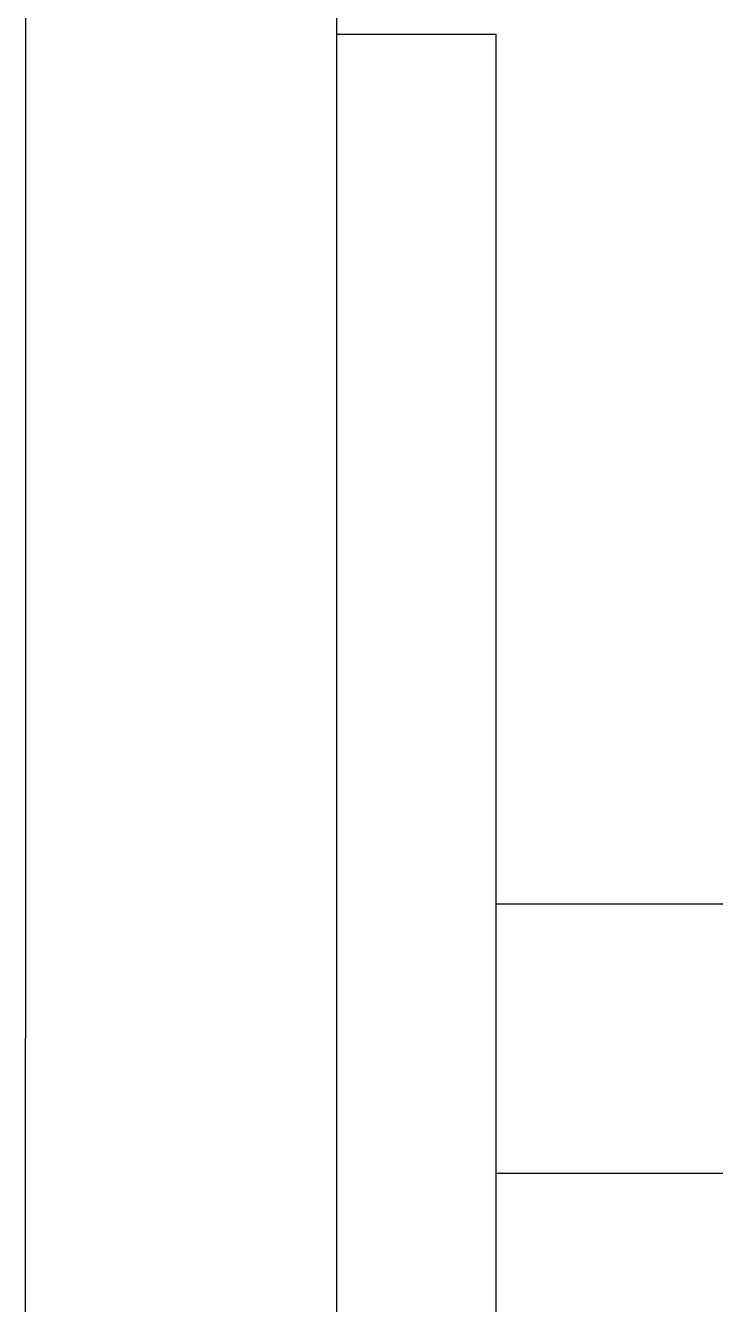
# Model space of a CAD drawing. Header units: millimetres. Extents: x -129 to 3172, y -143 to 919.
# Drawn here: x -52.332 to -52.025, y 34.785 to 35.354 of the extents above; entities that cross this region are included whole.
import ezdxf

# ---------------------------------------------------------------- set-up
doc = ezdxf.new("R2010")
doc.units = ezdxf.units.MM
doc.header["$LTSCALE"] = 0.1
doc.layers.add('E-GENERAL', color=8, linetype='Continuous')

# ---------------------------------------------------------------- blocks, each defined once
blk = doc.blocks.new('grupo electrogeno')
at = {"layer": 'E-GENERAL'}
for p, q in [((-164.44023, 150.8983), (-164.44023, 150.2733)), ((-164.30202, 149.79116), (-164.30202, 150.75544)), ((-164.23097, 150.71973), (-164.23097, 149.82687)), ((-164.23097, 150.33312), (-164.09422, 150.33312)), ((-164.44023, 149.6483), (-164.44023, 150.2733)), ((-164.23097, 150.21348), (-164.09422, 150.21348)), ((-164.30202, 149.82687), (-164.23097, 149.82687))]:
    blk.add_line(p, q, dxfattribs=at)
blk = doc.blocks.new('A$C1F186A80')
at = {"xscale": -1, "rotation": 180}
blk.add_blockref('grupo electrogeno', (165.30672, 151.35615), dxfattribs=at)

msp = doc.modelspace()

# ---------------------------------------------------------------- block references
msp.add_blockref('A$C1F186A80', (-53.1984, 33.82066))

doc.saveas('drawing.dxf')
